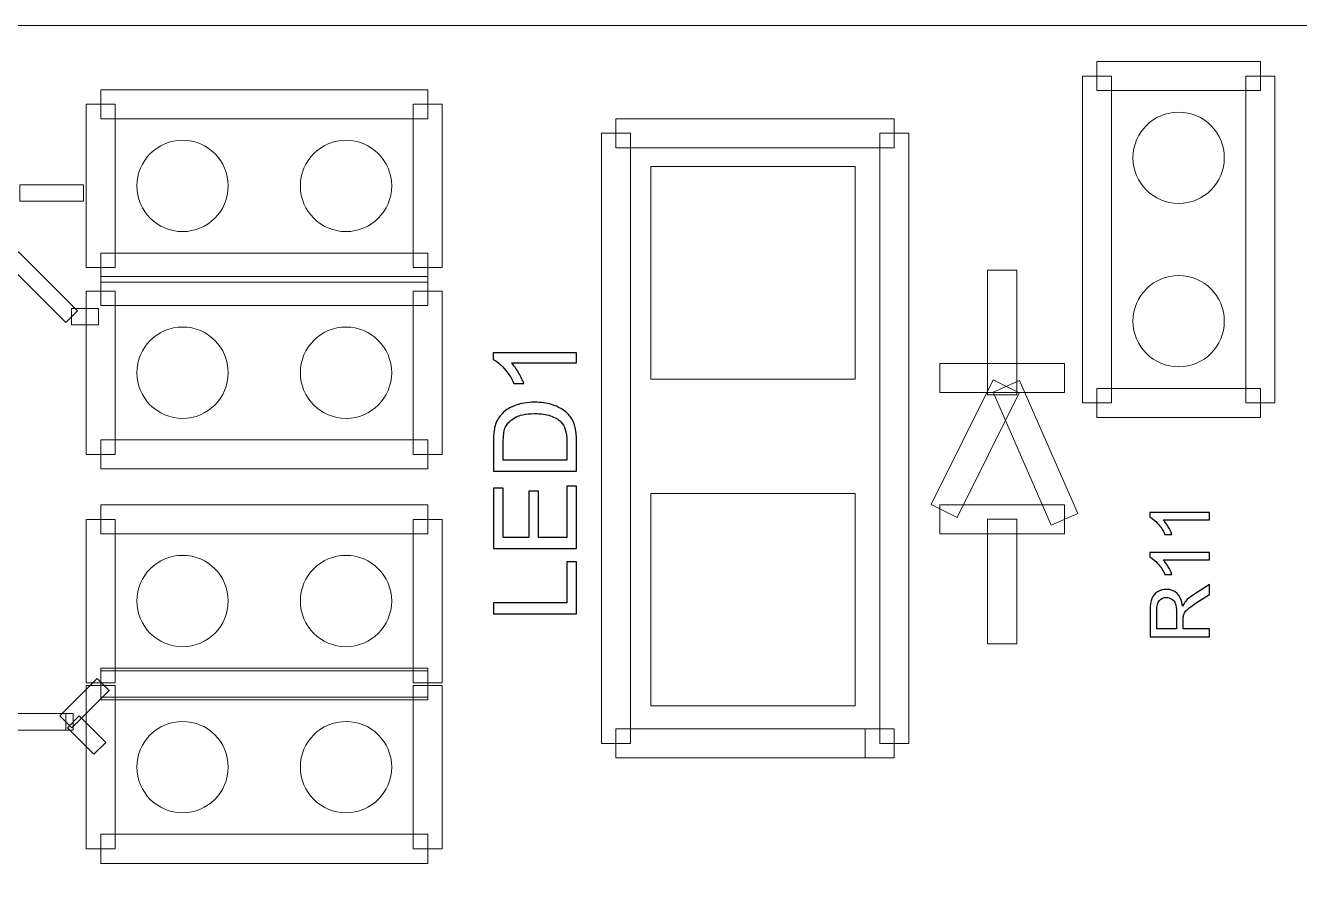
# Model space of a CAD drawing. Header units: millimetres. Extents: x -53.6 to 42.1, y -42.3 to 19.5.
# Drawn here: x -9.84 to -2.04, y -2.49 to 2.73 of the extents above; entities that cross this region are included whole.
import ezdxf

# ---------------------------------------------------------------- set-up
doc = ezdxf.new("R2010")
doc.units = ezdxf.units.MM
doc.header["$MEASUREMENT"] = 0
for name, color, linetype in [('BG_OUTLINE', 7, 'Continuous'), ('BG_SILKSCREEN_TOP', 7, 'Continuous'), ('PG_SILKSCREEN_TOP', 7, 'Continuous'), ('PIN_TOP', 7, 'Continuous'), ('RD_SILKSCREEN_TOP', 7, 'Continuous')]:
    doc.layers.add(name, color=color, linetype=linetype)

msp = doc.modelspace()

# ---------------------------------------------------------------- linework, layer by layer
at = {"layer": 'BG_OUTLINE', "color": 3, "lineweight": 9}
msp.add_open_spline([(-35.58, -42.2737), (-35.58, -42.2737), (-35.58, 2.7261), (-35.58, 2.7261), (-35.58, 2.7261), (-35.58, 2.7261), (19.4199, 2.7261), (19.4199, 2.7261), (19.4199, 2.7261), (19.4199, 2.7261), (19.4199, -42.2737), (19.4199, -42.2737), (19.4199, -42.2737), (19.4199, -42.2737), (-35.58, -42.2737), (-35.58, -42.2737)], degree=3, knots=[0, 0, 0, 0, 0.25, 0.25, 0.25, 0.25, 0.5, 0.5, 0.5, 0.5, 0.75, 0.75, 0.75, 0.75, 1, 1, 1, 1], dxfattribs=at)
at = {"layer": 'BG_SILKSCREEN_TOP', "color": 2, "lineweight": 9}
for points in [[(-9.4815, 1.752), (-9.4815, 1.752), (-9.4815, 1.6504), (-9.4815, 1.6504), (-9.4815, 1.6504), (-9.4815, 1.6504), (-9.8727, 1.6504), (-9.8727, 1.6504), (-9.8727, 1.6504), (-9.8727, 1.6504), (-9.8727, 1.752), (-9.8727, 1.752), (-9.8727, 1.752), (-9.8727, 1.752), (-9.4815, 1.752), (-9.4815, 1.752)], [(-9.5192, 0.9803), (-9.5192, 0.9803), (-9.5911, 0.9084), (-9.5911, 0.9084), (-9.5911, 0.9084), (-9.5911, 0.9084), (-9.9517, 1.2691), (-9.9517, 1.2691), (-9.9517, 1.2691), (-9.9517, 1.2691), (-9.8798, 1.341), (-9.8798, 1.341), (-9.8798, 1.341), (-9.8798, 1.341), (-9.5192, 0.9803), (-9.5192, 0.9803)], [(-9.3901, 0.9951), (-9.3901, 0.9951), (-9.3901, 0.8935), (-9.3901, 0.8935), (-9.3901, 0.8935), (-9.3901, 0.8935), (-9.5552, 0.8935), (-9.5552, 0.8935), (-9.5552, 0.8935), (-9.5552, 0.8935), (-9.5552, 0.9951), (-9.5552, 0.9951), (-9.5552, 0.9951), (-9.5552, 0.9951), (-9.3901, 0.9951), (-9.3901, 0.9951)], [(-9.5547, -1.5706), (-9.5547, -1.5706), (-9.6266, -1.4987), (-9.6266, -1.4987), (-9.6266, -1.4987), (-9.6266, -1.4987), (-9.398, -1.2701), (-9.398, -1.2701), (-9.398, -1.2701), (-9.398, -1.2701), (-9.3261, -1.342), (-9.3261, -1.342), (-9.3261, -1.342), (-9.3261, -1.342), (-9.5547, -1.5706), (-9.5547, -1.5706)], [(-10.114, -1.5855), (-10.114, -1.5855), (-10.114, -1.4839), (-10.114, -1.4839), (-10.114, -1.4839), (-10.114, -1.4839), (-9.5907, -1.4839), (-9.5907, -1.4839), (-9.5907, -1.4839), (-9.5907, -1.4839), (-9.5907, -1.5855), (-9.5907, -1.5855), (-9.5907, -1.5855), (-9.5907, -1.5855), (-10.114, -1.5855), (-10.114, -1.5855)], [(-9.5907, -1.5855), (-9.5907, -1.5855), (-9.5907, -1.4839), (-9.5907, -1.4839), (-9.5907, -1.4839), (-9.5907, -1.4839), (-9.545, -1.4839), (-9.545, -1.4839), (-9.545, -1.4839), (-9.545, -1.4839), (-9.545, -1.5855), (-9.545, -1.5855), (-9.545, -1.5855), (-9.545, -1.5855), (-9.5907, -1.5855), (-9.5907, -1.5855)], [(-9.5809, -1.5706), (-9.5809, -1.5706), (-9.509, -1.4987), (-9.509, -1.4987), (-9.509, -1.4987), (-9.509, -1.4987), (-9.3464, -1.6613), (-9.3464, -1.6613), (-9.3464, -1.6613), (-9.3464, -1.6613), (-9.4183, -1.7332), (-9.4183, -1.7332), (-9.4183, -1.7332), (-9.4183, -1.7332), (-9.5809, -1.5706), (-9.5809, -1.5706)]]:
    msp.add_open_spline(points, degree=3, knots=[0, 0, 0, 0, 0.25, 0.25, 0.25, 0.25, 0.5, 0.5, 0.5, 0.5, 0.75, 0.75, 0.75, 0.75, 1, 1, 1, 1], dxfattribs=at)
at = {"layer": 'BG_SILKSCREEN_TOP', "color": 2}
for points, knots in [([(-6.4658, 0.7234), (-6.4658, 0.7234), (-6.4658, 0.661), (-6.4658, 0.661), (-6.4658, 0.661), (-6.4658, 0.661), (-6.8641, 0.661), (-6.8641, 0.661), (-6.8641, 0.661), (-6.8497, 0.6459), (-6.8354, 0.6262), (-6.821, 0.6018), (-6.821, 0.6018), (-6.8067, 0.5773), (-6.7959, 0.5553), (-6.7888, 0.5359), (-6.7888, 0.5359), (-6.7888, 0.5359), (-6.8491, 0.5359), (-6.8491, 0.5359), (-6.8491, 0.5359), (-6.8656, 0.5709), (-6.8855, 0.6015), (-6.9089, 0.6276), (-6.9089, 0.6276), (-6.9323, 0.6537), (-6.955, 0.6723), (-6.977, 0.6832), (-6.977, 0.6832), (-6.977, 0.6832), (-6.977, 0.7234), (-6.977, 0.7234), (-6.977, 0.7234), (-6.977, 0.7234), (-6.4658, 0.7234), (-6.4658, 0.7234)], [0, 0, 0, 0, 0.111111, 0.111111, 0.111111, 0.111111, 0.222222, 0.222222, 0.222222, 0.222222, 0.333333, 0.333333, 0.333333, 0.333333, 0.444444, 0.444444, 0.444444, 0.444444, 0.555556, 0.555556, 0.555556, 0.555556, 0.666667, 0.666667, 0.666667, 0.666667, 0.777778, 0.777778, 0.777778, 0.777778, 0.888889, 0.888889, 0.888889, 0.888889, 1, 1, 1, 1]), ([(-6.4658, -0.0002), (-6.4658, -0.0002), (-6.9749, -0.0002), (-6.9749, -0.0002), (-6.9749, -0.0002), (-6.9749, -0.0002), (-6.9749, 0.1751), (-6.9749, 0.1751), (-6.9749, 0.1751), (-6.9749, 0.2147), (-6.9724, 0.2449), (-6.9676, 0.2658), (-6.9676, 0.2658), (-6.9609, 0.2949), (-6.9487, 0.3198), (-6.9312, 0.3404), (-6.9312, 0.3404), (-6.9084, 0.3672), (-6.8795, 0.3874), (-6.8442, 0.4007), (-6.8442, 0.4007), (-6.8088, 0.4141), (-6.7685, 0.4207), (-6.7231, 0.4207), (-6.7231, 0.4207), (-6.6845, 0.4207), (-6.6502, 0.4162), (-6.6204, 0.4071), (-6.6204, 0.4071), (-6.5905, 0.3981), (-6.5657, 0.3866), (-6.5462, 0.3723), (-6.5462, 0.3723), (-6.5266, 0.3582), (-6.5112, 0.3428), (-6.5001, 0.326), (-6.5001, 0.326), (-6.4888, 0.3093), (-6.4803, 0.289), (-6.4745, 0.2653), (-6.4745, 0.2653), (-6.4686, 0.2415), (-6.4658, 0.2142), (-6.4658, 0.1835), (-6.4658, 0.1835), (-6.4658, 0.1835), (-6.4658, -0.0002), (-6.4658, -0.0002)], [0, 0, 0, 0, 0.083333, 0.083333, 0.083333, 0.083333, 0.166667, 0.166667, 0.166667, 0.166667, 0.25, 0.25, 0.25, 0.25, 0.333333, 0.333333, 0.333333, 0.333333, 0.416667, 0.416667, 0.416667, 0.416667, 0.5, 0.5, 0.5, 0.5, 0.583333, 0.583333, 0.583333, 0.583333, 0.666667, 0.666667, 0.666667, 0.666667, 0.75, 0.75, 0.75, 0.75, 0.833333, 0.833333, 0.833333, 0.833333, 0.916667, 0.916667, 0.916667, 0.916667, 1, 1, 1, 1]), ([(-6.5259, 0.0671), (-6.5259, 0.0671), (-6.5259, 0.1758), (-6.5259, 0.1758), (-6.5259, 0.1758), (-6.5259, 0.2093), (-6.529, 0.2358), (-6.5353, 0.2549), (-6.5353, 0.2549), (-6.5415, 0.2739), (-6.5503, 0.2891), (-6.5617, 0.3005), (-6.5617, 0.3005), (-6.5776, 0.3165), (-6.5991, 0.3289), (-6.6261, 0.3378), (-6.6261, 0.3378), (-6.6531, 0.3467), (-6.6857, 0.3512), (-6.7242, 0.3512), (-6.7242, 0.3512), (-6.7774, 0.3512), (-6.8183, 0.3425), (-6.8469, 0.325), (-6.8469, 0.325), (-6.8756, 0.3075), (-6.8947, 0.2863), (-6.9044, 0.2613), (-6.9044, 0.2613), (-6.9114, 0.2432), (-6.9148, 0.2141), (-6.9148, 0.1741), (-6.9148, 0.1741), (-6.9148, 0.1741), (-6.9148, 0.0671), (-6.9148, 0.0671), (-6.9148, 0.0671), (-6.9148, 0.0671), (-6.5259, 0.0671), (-6.5259, 0.0671)], [0, 0, 0, 0, 0.1, 0.1, 0.1, 0.1, 0.2, 0.2, 0.2, 0.2, 0.3, 0.3, 0.3, 0.3, 0.4, 0.4, 0.4, 0.4, 0.5, 0.5, 0.5, 0.5, 0.6, 0.6, 0.6, 0.6, 0.7, 0.7, 0.7, 0.7, 0.8, 0.8, 0.8, 0.8, 0.9, 0.9, 0.9, 0.9, 1, 1, 1, 1]), ([(-6.4658, -0.4732), (-6.4658, -0.4732), (-6.9749, -0.4732), (-6.9749, -0.4732), (-6.9749, -0.4732), (-6.9749, -0.4732), (-6.9749, -0.1052), (-6.9749, -0.1052), (-6.9749, -0.1052), (-6.9749, -0.1052), (-6.9148, -0.1052), (-6.9148, -0.1052), (-6.9148, -0.1052), (-6.9148, -0.1052), (-6.9148, -0.4059), (-6.9148, -0.4059), (-6.9148, -0.4059), (-6.9148, -0.4059), (-6.7589, -0.4059), (-6.7589, -0.4059), (-6.7589, -0.4059), (-6.7589, -0.4059), (-6.7589, -0.1242), (-6.7589, -0.1242), (-6.7589, -0.1242), (-6.7589, -0.1242), (-6.6992, -0.1242), (-6.6992, -0.1242), (-6.6992, -0.1242), (-6.6992, -0.1242), (-6.6992, -0.4059), (-6.6992, -0.4059), (-6.6992, -0.4059), (-6.6992, -0.4059), (-6.5259, -0.4059), (-6.5259, -0.4059), (-6.5259, -0.4059), (-6.5259, -0.4059), (-6.5259, -0.0933), (-6.5259, -0.0933), (-6.5259, -0.0933), (-6.5259, -0.0933), (-6.4658, -0.0933), (-6.4658, -0.0933), (-6.4658, -0.0933), (-6.4658, -0.0933), (-6.4658, -0.4732), (-6.4658, -0.4732)], [0, 0, 0, 0, 0.083333, 0.083333, 0.083333, 0.083333, 0.166667, 0.166667, 0.166667, 0.166667, 0.25, 0.25, 0.25, 0.25, 0.333333, 0.333333, 0.333333, 0.333333, 0.416667, 0.416667, 0.416667, 0.416667, 0.5, 0.5, 0.5, 0.5, 0.583333, 0.583333, 0.583333, 0.583333, 0.666667, 0.666667, 0.666667, 0.666667, 0.75, 0.75, 0.75, 0.75, 0.833333, 0.833333, 0.833333, 0.833333, 0.916667, 0.916667, 0.916667, 0.916667, 1, 1, 1, 1]), ([(-6.4658, -0.873), (-6.4658, -0.873), (-6.9749, -0.873), (-6.9749, -0.873), (-6.9749, -0.873), (-6.9749, -0.873), (-6.9749, -0.8055), (-6.9749, -0.8055), (-6.9749, -0.8055), (-6.9749, -0.8055), (-6.5259, -0.8055), (-6.5259, -0.8055), (-6.5259, -0.8055), (-6.5259, -0.8055), (-6.5259, -0.5548), (-6.5259, -0.5548), (-6.5259, -0.5548), (-6.5259, -0.5548), (-6.4658, -0.5548), (-6.4658, -0.5548), (-6.4658, -0.5548), (-6.4658, -0.5548), (-6.4658, -0.873), (-6.4658, -0.873)], [0, 0, 0, 0, 0.166667, 0.166667, 0.166667, 0.166667, 0.333333, 0.333333, 0.333333, 0.333333, 0.5, 0.5, 0.5, 0.5, 0.666667, 0.666667, 0.666667, 0.666667, 0.833333, 0.833333, 0.833333, 0.833333, 1, 1, 1, 1])]:
    msp.add_open_spline(points, degree=3, knots=knots, dxfattribs=at)
at = {"layer": 'PG_SILKSCREEN_TOP', "color": 6, "lineweight": 9}
for points in [[(-3.2834, 2.3278), (-3.2834, 2.3278), (-3.2834, 2.5056), (-3.2834, 2.5056), (-3.2834, 2.5056), (-3.2834, 2.5056), (-2.2836, 2.5056), (-2.2836, 2.5056), (-2.2836, 2.5056), (-2.2836, 2.5056), (-2.2836, 2.3278), (-2.2836, 2.3278), (-2.2836, 2.3278), (-2.2836, 2.3278), (-3.2834, 2.3278), (-3.2834, 2.3278)], [(-3.1945, 0.4167), (-3.1945, 0.4167), (-3.3723, 0.4167), (-3.3723, 0.4167), (-3.3723, 0.4167), (-3.3723, 0.4167), (-3.3723, 2.4167), (-3.3723, 2.4167), (-3.3723, 2.4167), (-3.3723, 2.4167), (-3.1945, 2.4167), (-3.1945, 2.4167), (-3.1945, 2.4167), (-3.1945, 2.4167), (-3.1945, 0.4167), (-3.1945, 0.4167)], [(-2.3725, 2.4167), (-2.3725, 2.4167), (-2.1947, 2.4167), (-2.1947, 2.4167), (-2.1947, 2.4167), (-2.1947, 2.4167), (-2.1947, 0.4167), (-2.1947, 0.4167), (-2.1947, 0.4167), (-2.1947, 0.4167), (-2.3725, 0.4167), (-2.3725, 0.4167), (-2.3725, 0.4167), (-2.3725, 0.4167), (-2.3725, 2.4167), (-2.3725, 2.4167)], [(-9.3766, 2.1554), (-9.3766, 2.1554), (-9.3766, 2.3332), (-9.3766, 2.3332), (-9.3766, 2.3332), (-9.3766, 2.3332), (-7.3766, 2.3332), (-7.3766, 2.3332), (-7.3766, 2.3332), (-7.3766, 2.3332), (-7.3766, 2.1554), (-7.3766, 2.1554), (-7.3766, 2.1554), (-7.3766, 2.1554), (-9.3766, 2.1554), (-9.3766, 2.1554)], [(-9.2877, 1.2445), (-9.2877, 1.2445), (-9.4655, 1.2445), (-9.4655, 1.2445), (-9.4655, 1.2445), (-9.4655, 1.2445), (-9.4655, 2.2443), (-9.4655, 2.2443), (-9.4655, 2.2443), (-9.4655, 2.2443), (-9.2877, 2.2443), (-9.2877, 2.2443), (-9.2877, 2.2443), (-9.2877, 2.2443), (-9.2877, 1.2445), (-9.2877, 1.2445)], [(-7.4655, 2.2443), (-7.4655, 2.2443), (-7.2877, 2.2443), (-7.2877, 2.2443), (-7.2877, 2.2443), (-7.2877, 2.2443), (-7.2877, 1.2445), (-7.2877, 1.2445), (-7.2877, 1.2445), (-7.2877, 1.2445), (-7.4655, 1.2445), (-7.4655, 1.2445), (-7.4655, 1.2445), (-7.4655, 1.2445), (-7.4655, 2.2443), (-7.4655, 2.2443)], [(-6.2252, 1.9781), (-6.2252, 1.9781), (-6.2252, 2.1559), (-6.2252, 2.1559), (-6.2252, 2.1559), (-6.2252, 2.1559), (-4.5234, 2.1559), (-4.5234, 2.1559), (-4.5234, 2.1559), (-4.5234, 2.1559), (-4.5234, 1.9781), (-4.5234, 1.9781), (-4.5234, 1.9781), (-4.5234, 1.9781), (-6.2252, 1.9781), (-6.2252, 1.9781)], [(-6.1363, -1.6668), (-6.1363, -1.6668), (-6.3141, -1.6668), (-6.3141, -1.6668), (-6.3141, -1.6668), (-6.3141, -1.6668), (-6.3141, 2.067), (-6.3141, 2.067), (-6.3141, 2.067), (-6.3141, 2.067), (-6.1363, 2.067), (-6.1363, 2.067), (-6.1363, 2.067), (-6.1363, 2.067), (-6.1363, -1.6668), (-6.1363, -1.6668)], [(-4.6123, 2.067), (-4.6123, 2.067), (-4.4345, 2.067), (-4.4345, 2.067), (-4.4345, 2.067), (-4.4345, 2.067), (-4.4345, -1.6668), (-4.4345, -1.6668), (-4.4345, -1.6668), (-4.4345, -1.6668), (-4.6123, -1.6668), (-4.6123, -1.6668), (-4.6123, -1.6668), (-4.6123, -1.6668), (-4.6123, 2.067), (-4.6123, 2.067)], [(-7.3766, 1.3334), (-7.3766, 1.3334), (-7.3766, 1.1556), (-7.3766, 1.1556), (-7.3766, 1.1556), (-7.3766, 1.1556), (-9.3766, 1.1556), (-9.3766, 1.1556), (-9.3766, 1.1556), (-9.3766, 1.1556), (-9.3766, 1.3334), (-9.3766, 1.3334), (-9.3766, 1.3334), (-9.3766, 1.3334), (-7.3766, 1.3334), (-7.3766, 1.3334)], [(-9.3766, 1.0124), (-9.3766, 1.0124), (-9.3766, 1.1902), (-9.3766, 1.1902), (-9.3766, 1.1902), (-9.3766, 1.1902), (-7.3766, 1.1902), (-7.3766, 1.1902), (-7.3766, 1.1902), (-7.3766, 1.1902), (-7.3766, 1.0124), (-7.3766, 1.0124), (-7.3766, 1.0124), (-7.3766, 1.0124), (-9.3766, 1.0124), (-9.3766, 1.0124)], [(-3.7741, 0.4668), (-3.7741, 0.4668), (-3.9519, 0.4668), (-3.9519, 0.4668), (-3.9519, 0.4668), (-3.9519, 0.4668), (-3.9519, 1.2288), (-3.9519, 1.2288), (-3.9519, 1.2288), (-3.9519, 1.2288), (-3.7741, 1.2288), (-3.7741, 1.2288), (-3.7741, 1.2288), (-3.7741, 1.2288), (-3.7741, 0.4668), (-3.7741, 0.4668)], [(-9.2877, 0.1015), (-9.2877, 0.1015), (-9.4655, 0.1015), (-9.4655, 0.1015), (-9.4655, 0.1015), (-9.4655, 0.1015), (-9.4655, 1.1013), (-9.4655, 1.1013), (-9.4655, 1.1013), (-9.4655, 1.1013), (-9.2877, 1.1013), (-9.2877, 1.1013), (-9.2877, 1.1013), (-9.2877, 1.1013), (-9.2877, 0.1015), (-9.2877, 0.1015)], [(-7.4655, 1.1013), (-7.4655, 1.1013), (-7.2877, 1.1013), (-7.2877, 1.1013), (-7.2877, 1.1013), (-7.2877, 1.1013), (-7.2877, 0.1015), (-7.2877, 0.1015), (-7.2877, 0.1015), (-7.2877, 0.1015), (-7.4655, 0.1015), (-7.4655, 0.1015), (-7.4655, 0.1015), (-7.4655, 0.1015), (-7.4655, 1.1013), (-7.4655, 1.1013)], [(-3.482, 0.6573), (-3.482, 0.6573), (-3.482, 0.4795), (-3.482, 0.4795), (-3.482, 0.4795), (-3.482, 0.4795), (-4.244, 0.4795), (-4.244, 0.4795), (-4.244, 0.4795), (-4.244, 0.4795), (-4.244, 0.6573), (-4.244, 0.6573), (-4.244, 0.6573), (-4.244, 0.6573), (-3.482, 0.6573), (-3.482, 0.6573)], [(-3.9171, 0.5574), (-3.9171, 0.5574), (-3.758, 0.4779), (-3.758, 0.4779), (-3.758, 0.4779), (-3.758, 0.4779), (-4.139, -0.2841), (-4.139, -0.2841), (-4.139, -0.2841), (-4.139, -0.2841), (-4.2981, -0.2046), (-4.2981, -0.2046), (-4.2981, -0.2046), (-4.2981, -0.2046), (-3.9171, 0.5574), (-3.9171, 0.5574)], [(-3.4005, -0.2595), (-3.4005, -0.2595), (-3.5634, -0.3308), (-3.5634, -0.3308), (-3.5634, -0.3308), (-3.5634, -0.3308), (-3.919, 0.482), (-3.919, 0.482), (-3.919, 0.482), (-3.919, 0.482), (-3.7561, 0.5533), (-3.7561, 0.5533), (-3.7561, 0.5533), (-3.7561, 0.5533), (-3.4005, -0.2595), (-3.4005, -0.2595)], [(-2.2836, 0.5056), (-2.2836, 0.5056), (-2.2836, 0.3278), (-2.2836, 0.3278), (-2.2836, 0.3278), (-2.2836, 0.3278), (-3.2834, 0.3278), (-3.2834, 0.3278), (-3.2834, 0.3278), (-3.2834, 0.3278), (-3.2834, 0.5056), (-3.2834, 0.5056), (-3.2834, 0.5056), (-3.2834, 0.5056), (-2.2836, 0.5056), (-2.2836, 0.5056)], [(-7.3766, 0.1904), (-7.3766, 0.1904), (-7.3766, 0.0126), (-7.3766, 0.0126), (-7.3766, 0.0126), (-7.3766, 0.0126), (-9.3766, 0.0126), (-9.3766, 0.0126), (-9.3766, 0.0126), (-9.3766, 0.0126), (-9.3766, 0.1904), (-9.3766, 0.1904), (-9.3766, 0.1904), (-9.3766, 0.1904), (-7.3766, 0.1904), (-7.3766, 0.1904)], [(-9.3766, -0.3846), (-9.3766, -0.3846), (-9.3766, -0.2068), (-9.3766, -0.2068), (-9.3766, -0.2068), (-9.3766, -0.2068), (-7.3766, -0.2068), (-7.3766, -0.2068), (-7.3766, -0.2068), (-7.3766, -0.2068), (-7.3766, -0.3846), (-7.3766, -0.3846), (-7.3766, -0.3846), (-7.3766, -0.3846), (-9.3766, -0.3846), (-9.3766, -0.3846)], [(-3.482, -0.2063), (-3.482, -0.2063), (-3.482, -0.3841), (-3.482, -0.3841), (-3.482, -0.3841), (-3.482, -0.3841), (-4.244, -0.3841), (-4.244, -0.3841), (-4.244, -0.3841), (-4.244, -0.3841), (-4.244, -0.2063), (-4.244, -0.2063), (-4.244, -0.2063), (-4.244, -0.2063), (-3.482, -0.2063), (-3.482, -0.2063)], [(-9.2877, -1.2955), (-9.2877, -1.2955), (-9.4655, -1.2955), (-9.4655, -1.2955), (-9.4655, -1.2955), (-9.4655, -1.2955), (-9.4655, -0.2957), (-9.4655, -0.2957), (-9.4655, -0.2957), (-9.4655, -0.2957), (-9.2877, -0.2957), (-9.2877, -0.2957), (-9.2877, -0.2957), (-9.2877, -0.2957), (-9.2877, -1.2955), (-9.2877, -1.2955)], [(-7.4655, -0.2957), (-7.4655, -0.2957), (-7.2877, -0.2957), (-7.2877, -0.2957), (-7.2877, -0.2957), (-7.2877, -0.2957), (-7.2877, -1.2955), (-7.2877, -1.2955), (-7.2877, -1.2955), (-7.2877, -1.2955), (-7.4655, -1.2955), (-7.4655, -1.2955), (-7.4655, -1.2955), (-7.4655, -1.2955), (-7.4655, -0.2957), (-7.4655, -0.2957)], [(-3.9519, -0.2952), (-3.9519, -0.2952), (-3.7741, -0.2952), (-3.7741, -0.2952), (-3.7741, -0.2952), (-3.7741, -0.2952), (-3.7741, -1.0572), (-3.7741, -1.0572), (-3.7741, -1.0572), (-3.7741, -1.0572), (-3.9519, -1.0572), (-3.9519, -1.0572), (-3.9519, -1.0572), (-3.9519, -1.0572), (-3.9519, -0.2952), (-3.9519, -0.2952)], [(-7.3766, -1.2066), (-7.3766, -1.2066), (-7.3766, -1.3844), (-7.3766, -1.3844), (-7.3766, -1.3844), (-7.3766, -1.3844), (-9.3766, -1.3844), (-9.3766, -1.3844), (-9.3766, -1.3844), (-9.3766, -1.3844), (-9.3766, -1.2066), (-9.3766, -1.2066), (-9.3766, -1.2066), (-9.3766, -1.2066), (-7.3766, -1.2066), (-7.3766, -1.2066)], [(-9.3766, -1.4006), (-9.3766, -1.4006), (-9.3766, -1.2228), (-9.3766, -1.2228), (-9.3766, -1.2228), (-9.3766, -1.2228), (-7.3766, -1.2228), (-7.3766, -1.2228), (-7.3766, -1.2228), (-7.3766, -1.2228), (-7.3766, -1.4006), (-7.3766, -1.4006), (-7.3766, -1.4006), (-7.3766, -1.4006), (-9.3766, -1.4006), (-9.3766, -1.4006)], [(-9.2877, -2.3115), (-9.2877, -2.3115), (-9.4655, -2.3115), (-9.4655, -2.3115), (-9.4655, -2.3115), (-9.4655, -2.3115), (-9.4655, -1.3117), (-9.4655, -1.3117), (-9.4655, -1.3117), (-9.4655, -1.3117), (-9.2877, -1.3117), (-9.2877, -1.3117), (-9.2877, -1.3117), (-9.2877, -1.3117), (-9.2877, -2.3115), (-9.2877, -2.3115)], [(-7.4655, -1.3117), (-7.4655, -1.3117), (-7.2877, -1.3117), (-7.2877, -1.3117), (-7.2877, -1.3117), (-7.2877, -1.3117), (-7.2877, -2.3115), (-7.2877, -2.3115), (-7.2877, -2.3115), (-7.2877, -2.3115), (-7.4655, -2.3115), (-7.4655, -2.3115), (-7.4655, -2.3115), (-7.4655, -2.3115), (-7.4655, -1.3117), (-7.4655, -1.3117)], [(-4.7012, -1.5779), (-4.7012, -1.5779), (-4.7012, -1.7557), (-4.7012, -1.7557), (-4.7012, -1.7557), (-4.7012, -1.7557), (-6.2252, -1.7557), (-6.2252, -1.7557), (-6.2252, -1.7557), (-6.2252, -1.7557), (-6.2252, -1.5779), (-6.2252, -1.5779), (-6.2252, -1.5779), (-6.2252, -1.5779), (-4.7012, -1.5779), (-4.7012, -1.5779)], [(-4.5234, -1.5779), (-4.5234, -1.5779), (-4.5234, -1.7557), (-4.5234, -1.7557), (-4.5234, -1.7557), (-4.5234, -1.7557), (-4.7012, -1.7557), (-4.7012, -1.7557), (-4.7012, -1.7557), (-4.7012, -1.7557), (-4.7012, -1.5779), (-4.7012, -1.5779), (-4.7012, -1.5779), (-4.7012, -1.5779), (-4.5234, -1.5779), (-4.5234, -1.5779)], [(-7.3766, -2.2226), (-7.3766, -2.2226), (-7.3766, -2.4004), (-7.3766, -2.4004), (-7.3766, -2.4004), (-7.3766, -2.4004), (-9.3766, -2.4004), (-9.3766, -2.4004), (-9.3766, -2.4004), (-9.3766, -2.4004), (-9.3766, -2.2226), (-9.3766, -2.2226), (-9.3766, -2.2226), (-9.3766, -2.2226), (-7.3766, -2.2226), (-7.3766, -2.2226)]]:
    msp.add_open_spline(points, degree=3, knots=[0, 0, 0, 0, 0.25, 0.25, 0.25, 0.25, 0.5, 0.5, 0.5, 0.5, 0.75, 0.75, 0.75, 0.75, 1, 1, 1, 1], dxfattribs=at)
at = {"layer": 'PIN_TOP', "lineweight": 9}
for points in [[(-2.5041, 1.9166), (-2.5041, 2.071), (-2.6291, 2.196), (-2.7834, 2.196), (-2.7834, 2.196), (-2.9378, 2.1961), (-3.0628, 2.071), (-3.0628, 1.9167), (-3.0628, 1.9167), (-3.0629, 1.7623), (-2.9378, 1.6373), (-2.7835, 1.6373), (-2.7835, 1.6373), (-2.6291, 1.6372), (-2.5041, 1.7623), (-2.5041, 1.9166)], [(-8.5971, 1.7445), (-8.5971, 1.8988), (-8.7221, 2.0238), (-8.8764, 2.0238), (-8.8764, 2.0238), (-9.0308, 2.0239), (-9.1558, 1.8988), (-9.1558, 1.7445), (-9.1558, 1.7445), (-9.1559, 1.5901), (-9.0308, 1.4651), (-8.8765, 1.4651), (-8.8765, 1.4651), (-8.7221, 1.465), (-8.5971, 1.5901), (-8.5971, 1.7444)], [(-7.5973, 1.7445), (-7.5973, 1.8988), (-7.7223, 2.0238), (-7.8766, 2.0238), (-7.8766, 2.0238), (-8.031, 2.0239), (-8.156, 1.8988), (-8.156, 1.7445), (-8.156, 1.7445), (-8.1561, 1.5901), (-8.031, 1.4651), (-7.8767, 1.4651), (-7.8767, 1.4651), (-7.7223, 1.465), (-7.5973, 1.5901), (-7.5973, 1.7444)], [(-4.762, 1.8628), (-4.762, 1.8628), (-4.762, 0.5628), (-4.762, 0.5628), (-4.762, 0.5628), (-4.762, 0.5628), (-6.0119, 0.5628), (-6.0119, 0.5628), (-6.0119, 0.5628), (-6.0119, 0.5628), (-6.0119, 1.8628), (-6.0119, 1.8628), (-6.0119, 1.8628), (-6.0119, 1.8628), (-4.762, 1.8628), (-4.762, 1.8628)], [(-2.5041, 0.9169), (-2.5041, 1.0712), (-2.6291, 1.1962), (-2.7834, 1.1962), (-2.7834, 1.1962), (-2.9378, 1.1963), (-3.0628, 1.0712), (-3.0628, 0.9169), (-3.0628, 0.9169), (-3.0629, 0.7625), (-2.9378, 0.6375), (-2.7835, 0.6375), (-2.7835, 0.6375), (-2.6291, 0.6374), (-2.5041, 0.7625), (-2.5041, 0.9168)], [(-8.5971, 0.6015), (-8.5971, 0.7558), (-8.7221, 0.8808), (-8.8764, 0.8808), (-8.8764, 0.8808), (-9.0308, 0.8809), (-9.1558, 0.7558), (-9.1558, 0.6015), (-9.1558, 0.6015), (-9.1559, 0.4471), (-9.0308, 0.3221), (-8.8765, 0.3221), (-8.8765, 0.3221), (-8.7221, 0.322), (-8.5971, 0.4471), (-8.5971, 0.6014)], [(-7.5973, 0.6015), (-7.5973, 0.7558), (-7.7223, 0.8808), (-7.8766, 0.8808), (-7.8766, 0.8808), (-8.031, 0.8809), (-8.156, 0.7558), (-8.156, 0.6015), (-8.156, 0.6015), (-8.1561, 0.4471), (-8.031, 0.3221), (-7.8767, 0.3221), (-7.8767, 0.3221), (-7.7223, 0.322), (-7.5973, 0.4471), (-7.5973, 0.6014)], [(-4.762, -0.1372), (-4.762, -0.1372), (-4.762, -1.4372), (-4.762, -1.4372), (-4.762, -1.4372), (-4.762, -1.4372), (-6.0119, -1.4372), (-6.0119, -1.4372), (-6.0119, -1.4372), (-6.0119, -1.4372), (-6.0119, -0.1372), (-6.0119, -0.1372), (-6.0119, -0.1372), (-6.0119, -0.1372), (-4.762, -0.1372), (-4.762, -0.1372)], [(-8.5971, -0.7955), (-8.5971, -0.6412), (-8.7221, -0.5162), (-8.8764, -0.5162), (-8.8764, -0.5162), (-9.0308, -0.5161), (-9.1558, -0.6412), (-9.1558, -0.7955), (-9.1558, -0.7955), (-9.1559, -0.9499), (-9.0308, -1.0749), (-8.8765, -1.0749), (-8.8765, -1.0749), (-8.7221, -1.075), (-8.5971, -0.9499), (-8.5971, -0.7956)], [(-7.5973, -0.7955), (-7.5973, -0.6412), (-7.7223, -0.5162), (-7.8766, -0.5162), (-7.8766, -0.5162), (-8.031, -0.5161), (-8.156, -0.6412), (-8.156, -0.7955), (-8.156, -0.7955), (-8.1561, -0.9499), (-8.031, -1.0749), (-7.8767, -1.0749), (-7.8767, -1.0749), (-7.7223, -1.075), (-7.5973, -0.9499), (-7.5973, -0.7956)], [(-8.5971, -1.8115), (-8.5971, -1.6572), (-8.7221, -1.5322), (-8.8764, -1.5322), (-8.8764, -1.5322), (-9.0308, -1.5321), (-9.1558, -1.6572), (-9.1558, -1.8115), (-9.1558, -1.8115), (-9.1559, -1.9659), (-9.0308, -2.0909), (-8.8765, -2.0909), (-8.8765, -2.0909), (-8.7221, -2.091), (-8.5971, -1.9659), (-8.5971, -1.8116)], [(-7.5973, -1.8115), (-7.5973, -1.6572), (-7.7223, -1.5322), (-7.8766, -1.5322), (-7.8766, -1.5322), (-8.031, -1.5321), (-8.156, -1.6572), (-8.156, -1.8115), (-8.156, -1.8115), (-8.1561, -1.9659), (-8.031, -2.0909), (-7.8767, -2.0909), (-7.8767, -2.0909), (-7.7223, -2.091), (-7.5973, -1.9659), (-7.5973, -1.8116)]]:
    msp.add_open_spline(points, degree=3, knots=[0, 0, 0, 0, 0.25, 0.25, 0.25, 0.25, 0.5, 0.5, 0.5, 0.5, 0.75, 0.75, 0.75, 0.75, 1, 1, 1, 1], dxfattribs=at)
at = {"layer": 'RD_SILKSCREEN_TOP', "color": 8}
for points, knots in [([(-2.5938, -0.2537), (-2.5938, -0.2537), (-2.5938, -0.2983), (-2.5938, -0.2983), (-2.5938, -0.2983), (-2.5938, -0.2983), (-2.8783, -0.2983), (-2.8783, -0.2983), (-2.8783, -0.2983), (-2.868, -0.309), (-2.8578, -0.3231), (-2.8475, -0.3405), (-2.8475, -0.3405), (-2.8373, -0.3581), (-2.8296, -0.3737), (-2.8245, -0.3876), (-2.8245, -0.3876), (-2.8245, -0.3876), (-2.8676, -0.3876), (-2.8676, -0.3876), (-2.8676, -0.3876), (-2.8794, -0.3626), (-2.8936, -0.3408), (-2.9103, -0.3221), (-2.9103, -0.3221), (-2.927, -0.3035), (-2.9432, -0.2902), (-2.959, -0.2824), (-2.959, -0.2824), (-2.959, -0.2824), (-2.959, -0.2537), (-2.959, -0.2537), (-2.959, -0.2537), (-2.959, -0.2537), (-2.5938, -0.2537), (-2.5938, -0.2537)], [0, 0, 0, 0, 0.111111, 0.111111, 0.111111, 0.111111, 0.222222, 0.222222, 0.222222, 0.222222, 0.333333, 0.333333, 0.333333, 0.333333, 0.444444, 0.444444, 0.444444, 0.444444, 0.555556, 0.555556, 0.555556, 0.555556, 0.666667, 0.666667, 0.666667, 0.666667, 0.777778, 0.777778, 0.777778, 0.777778, 0.888889, 0.888889, 0.888889, 0.888889, 1, 1, 1, 1]), ([(-2.5938, -0.4985), (-2.5938, -0.4985), (-2.5938, -0.5431), (-2.5938, -0.5431), (-2.5938, -0.5431), (-2.5938, -0.5431), (-2.8783, -0.5431), (-2.8783, -0.5431), (-2.8783, -0.5431), (-2.868, -0.5538), (-2.8578, -0.5679), (-2.8475, -0.5853), (-2.8475, -0.5853), (-2.8373, -0.6029), (-2.8296, -0.6185), (-2.8245, -0.6324), (-2.8245, -0.6324), (-2.8245, -0.6324), (-2.8676, -0.6324), (-2.8676, -0.6324), (-2.8676, -0.6324), (-2.8794, -0.6074), (-2.8936, -0.5856), (-2.9103, -0.5669), (-2.9103, -0.5669), (-2.927, -0.5483), (-2.9432, -0.535), (-2.959, -0.5272), (-2.959, -0.5272), (-2.959, -0.5272), (-2.959, -0.4985), (-2.959, -0.4985), (-2.959, -0.4985), (-2.959, -0.4985), (-2.5938, -0.4985), (-2.5938, -0.4985)], [0, 0, 0, 0, 0.111111, 0.111111, 0.111111, 0.111111, 0.222222, 0.222222, 0.222222, 0.222222, 0.333333, 0.333333, 0.333333, 0.333333, 0.444444, 0.444444, 0.444444, 0.444444, 0.555556, 0.555556, 0.555556, 0.555556, 0.666667, 0.666667, 0.666667, 0.666667, 0.777778, 0.777778, 0.777778, 0.777778, 0.888889, 0.888889, 0.888889, 0.888889, 1, 1, 1, 1]), ([(-2.5938, -1.0146), (-2.5938, -1.0146), (-2.9574, -1.0146), (-2.9574, -1.0146), (-2.9574, -1.0146), (-2.9574, -1.0146), (-2.9574, -0.8534), (-2.9574, -0.8534), (-2.9574, -0.8534), (-2.9574, -0.821), (-2.9541, -0.7964), (-2.9476, -0.7795), (-2.9476, -0.7795), (-2.9411, -0.7627), (-2.9296, -0.7492), (-2.9131, -0.739), (-2.9131, -0.739), (-2.8965, -0.729), (-2.8782, -0.724), (-2.8582, -0.724), (-2.8582, -0.724), (-2.8324, -0.724), (-2.8107, -0.7323), (-2.793, -0.749), (-2.793, -0.749), (-2.7753, -0.7657), (-2.7641, -0.7915), (-2.7592, -0.8264), (-2.7592, -0.8264), (-2.7531, -0.8136), (-2.7471, -0.804), (-2.7411, -0.7974), (-2.7411, -0.7974), (-2.7283, -0.7833), (-2.7121, -0.77), (-2.6928, -0.7574), (-2.6928, -0.7574), (-2.6928, -0.7574), (-2.5938, -0.6942), (-2.5938, -0.6942), (-2.5938, -0.6942), (-2.5938, -0.6942), (-2.5938, -0.7547), (-2.5938, -0.7547), (-2.5938, -0.7547), (-2.5938, -0.7547), (-2.6695, -0.8028), (-2.6695, -0.8028), (-2.6695, -0.8028), (-2.6913, -0.8169), (-2.708, -0.8285), (-2.7195, -0.8376), (-2.7195, -0.8376), (-2.7311, -0.8467), (-2.7393, -0.8548), (-2.7438, -0.862), (-2.7438, -0.862), (-2.7485, -0.8692), (-2.7517, -0.8765), (-2.7536, -0.8839), (-2.7536, -0.8839), (-2.7547, -0.8894), (-2.7553, -0.8983), (-2.7553, -0.9108), (-2.7553, -0.9108), (-2.7553, -0.9108), (-2.7553, -0.9665), (-2.7553, -0.9665), (-2.7553, -0.9665), (-2.7553, -0.9665), (-2.5938, -0.9665), (-2.5938, -0.9665), (-2.5938, -0.9665), (-2.5938, -0.9665), (-2.5938, -1.0146), (-2.5938, -1.0146)], [0, 0, 0, 0, 0.052632, 0.052632, 0.052632, 0.052632, 0.105263, 0.105263, 0.105263, 0.105263, 0.157895, 0.157895, 0.157895, 0.157895, 0.210526, 0.210526, 0.210526, 0.210526, 0.263158, 0.263158, 0.263158, 0.263158, 0.315789, 0.315789, 0.315789, 0.315789, 0.368421, 0.368421, 0.368421, 0.368421, 0.421053, 0.421053, 0.421053, 0.421053, 0.473684, 0.473684, 0.473684, 0.473684, 0.526316, 0.526316, 0.526316, 0.526316, 0.578947, 0.578947, 0.578947, 0.578947, 0.631579, 0.631579, 0.631579, 0.631579, 0.684211, 0.684211, 0.684211, 0.684211, 0.736842, 0.736842, 0.736842, 0.736842, 0.789474, 0.789474, 0.789474, 0.789474, 0.842105, 0.842105, 0.842105, 0.842105, 0.894737, 0.894737, 0.894737, 0.894737, 0.947368, 0.947368, 0.947368, 0.947368, 1, 1, 1, 1]), ([(-2.7969, -0.9665), (-2.7969, -0.9665), (-2.7969, -0.8631), (-2.7969, -0.8631), (-2.7969, -0.8631), (-2.7969, -0.8412), (-2.7992, -0.8239), (-2.8038, -0.8115), (-2.8038, -0.8115), (-2.8083, -0.7991), (-2.8156, -0.7897), (-2.8256, -0.7832), (-2.8256, -0.7832), (-2.8356, -0.7768), (-2.8464, -0.7736), (-2.8582, -0.7736), (-2.8582, -0.7736), (-2.8754, -0.7736), (-2.8895, -0.7798), (-2.9006, -0.7923), (-2.9006, -0.7923), (-2.9117, -0.8047), (-2.9172, -0.8245), (-2.9172, -0.8515), (-2.9172, -0.8515), (-2.9172, -0.8515), (-2.9172, -0.9665), (-2.9172, -0.9665), (-2.9172, -0.9665), (-2.9172, -0.9665), (-2.7969, -0.9665), (-2.7969, -0.9665)], [0, 0, 0, 0, 0.125, 0.125, 0.125, 0.125, 0.25, 0.25, 0.25, 0.25, 0.375, 0.375, 0.375, 0.375, 0.5, 0.5, 0.5, 0.5, 0.625, 0.625, 0.625, 0.625, 0.75, 0.75, 0.75, 0.75, 0.875, 0.875, 0.875, 0.875, 1, 1, 1, 1])]:
    msp.add_open_spline(points, degree=3, knots=knots, dxfattribs=at)

doc.saveas('drawing.dxf')
